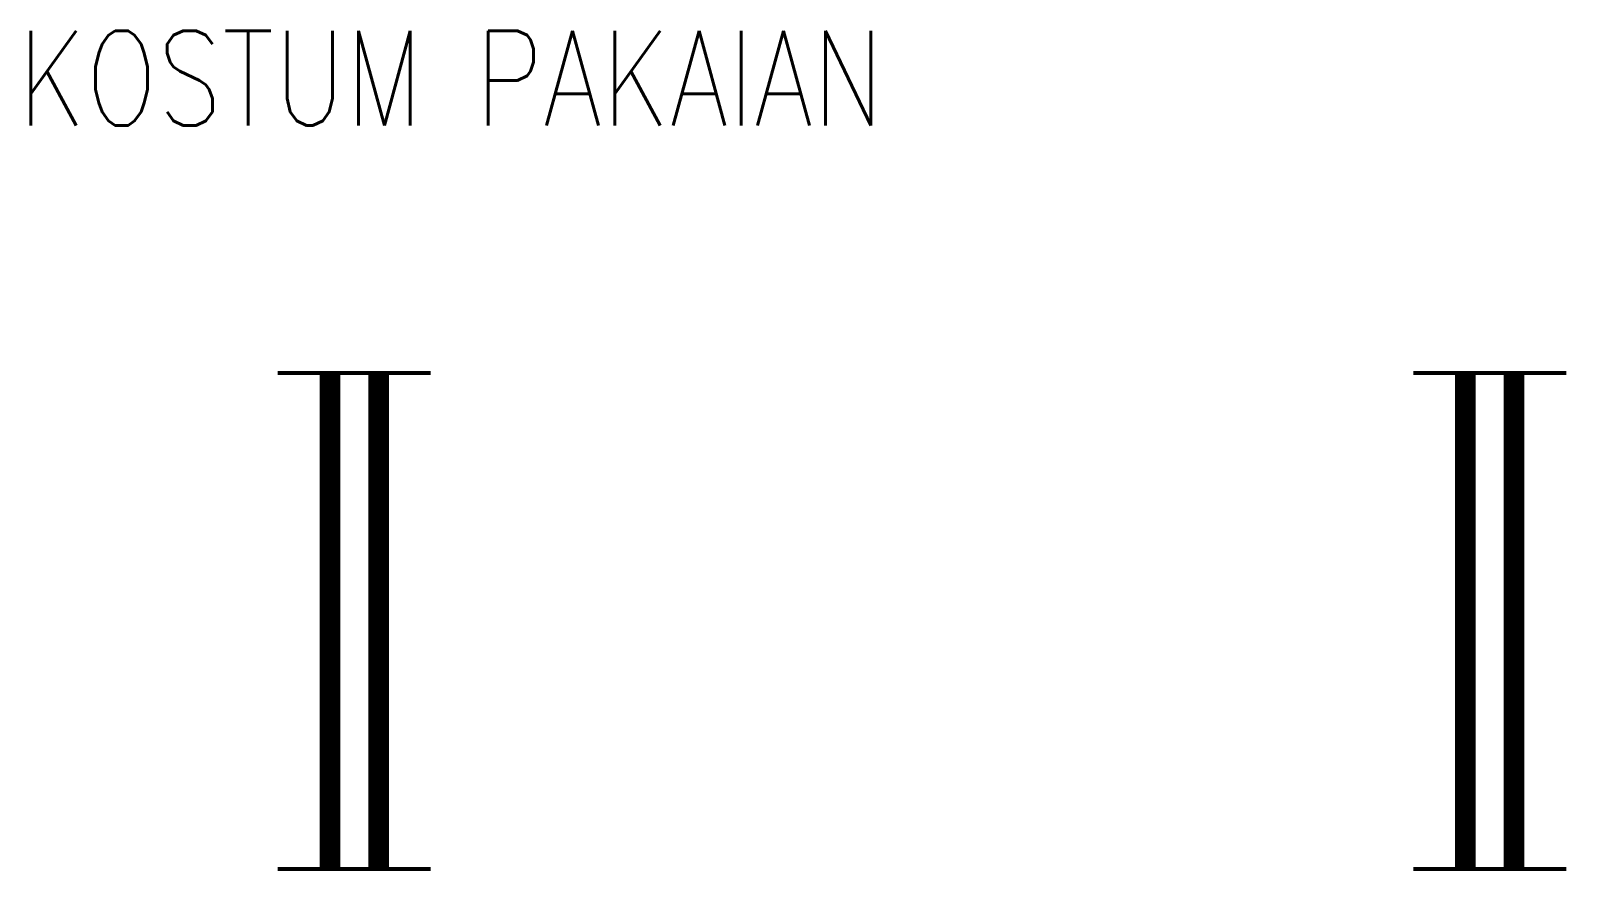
# Model space of a CAD drawing. Header units: inches. Extents: x -106706990 to 300603, y -86718466 to 1728185.
# Drawn here: x 55404 to 59467, y 35801 to 38042 of the extents above; entities that cross this region are included whole.
import ezdxf
from ezdxf.enums import TextEntityAlignment as Align

# ---------------------------------------------------------------- set-up
doc = ezdxf.new("R2010")
doc.units = ezdxf.units.IN
doc.header["$MEASUREMENT"] = 0
doc.layers.add('A-ROOMSYM', color=3, linetype='Continuous')
doc.layers.add('LAMP', color=5, linetype='Continuous')
doc.styles.add('style1', font='romans.shx', dxfattribs={"height": 750})

# ---------------------------------------------------------------- blocks, each defined once
blk = doc.blocks.new('YBC 236')
at = {"layer": 'LAMP'}
for points, const_width in [([(-134681.8, 193808.3), (-134681.8, 193533.1)], 10.9), ([(-133371.4, 193808.3), (-133371.4, 193533.1)], 10.9), ([(-134681.8, 193670.7), (-133371.4, 193670.7)], 54.6), ([(-134681.8, 193679.4), (-134681.8, 193404.2)], 10.9), ([(-133371.4, 193679.4), (-133371.4, 193404.2)], 10.9), ([(-134681.8, 193541.8), (-133371.4, 193541.8)], 54.6)]:
    blk.add_lwpolyline(points, dxfattribs=dict(at, const_width=const_width))
blk = doc.blocks.new('*U220')
at = {"layer": 'LAMP', "rotation": 90}
blk.add_blockref('YBC 236', (193606.2, 134026.6, -5.5), dxfattribs=at)
blk = doc.blocks.new('*U221')
at = {"layer": 'LAMP', "color": 0, "linetype": 'ByBlock', "lineweight": -2, "transparency": 16777216}
for p in [(3000, 0), (6000, 0)]:
    blk.add_blockref('*U220', p, dxfattribs=at)

msp = doc.modelspace()

# ---------------------------------------------------------------- block references
at = {"layer": 'LAMP', "color": 0}
msp.add_blockref('*U221', (53259.2, 36483.2, 5.5), dxfattribs=at)

# ---------------------------------------------------------------- texts
at = {"layer": 'A-ROOMSYM', "color": 8, "style": 'style1', "width": 0.8}
msp.add_text('KOSTUM PAKAIAN', height=250, dxfattribs=at).set_placement((56514.3, 37792.3), align=Align.CENTER)

doc.saveas('drawing.dxf')
